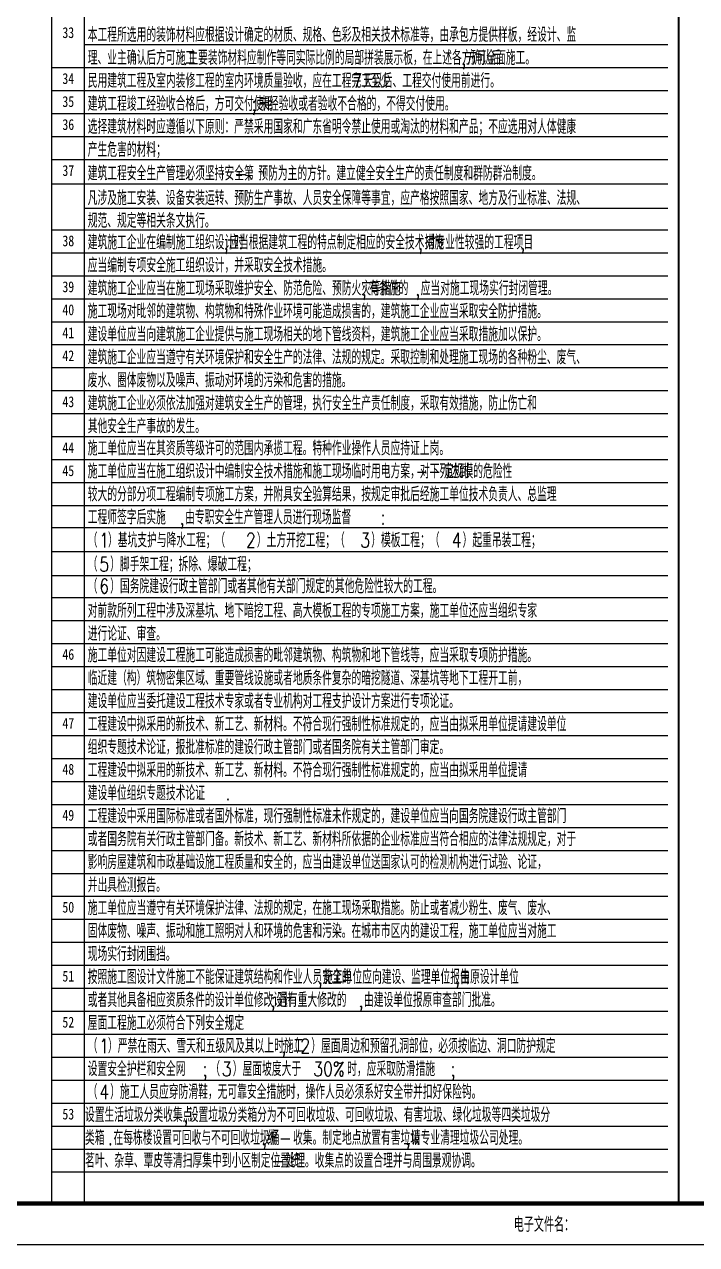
# Model space of a CAD drawing. Extents: x -1041549 to 749950, y -354245 to 17554.
# Drawn here: x -324195 to -307818, y -225434 to -195708 of the extents above; entities that cross this region are included whole.
import ezdxf

# ---------------------------------------------------------------- set-up
doc = ezdxf.new("R2010")
doc.units = 0
doc.header["$LTSCALE"] = 1000
doc.header["$MEASUREMENT"] = 0
doc.linetypes.add('CONTINOUS', pattern=[0])
for name, color, linetype in [('14', 1, 'Continuous'), ('PUB_TEXT', 7, 'Continuous'), ('PUB_TITLE', 4, 'Continuous'), ('text', 7, 'Continuous'), ('辅助线', 8, 'CONTINOUS')]:
    doc.layers.add(name, color=color, linetype=linetype)
doc.styles.add('-黑体', font='simhei.ttf', dxfattribs={"width": 0.8})
doc.styles.add('hztxt', font='romand_pkpm', dxfattribs={"bigfont": 'gbcbig'})

# ---------------------------------------------------------------- blocks, each defined once
blk = doc.blocks.new('$titleblk$00000212')
at = {"layer": '14', "style": 'hztxt', "width": 0.85}
for s, p in [('电子文件名：', (-198.31, 0.78)), ('图纸版权属设计单位所有，未经许可，外人及外单位不得翻印复制作为其他工程之用。', (-124.17, 1.07))]:
    blk.add_text(s, height=3.6, rotation=359.9997, dxfattribs=at).set_placement(p)
blk = doc.blocks.new('A$Ce58e362c')
at = {"layer": 'PUB_TITLE', "xscale": 150, "yscale": 150, "zscale": 150}
blk.add_blockref('$titleblk$00000212', (29680, -76), dxfattribs=at)

msp = doc.modelspace()

# ---------------------------------------------------------------- linework, layer by layer
for points in [[(-375540.3, -225434.3), (-291440.3, -225434.3), (-291440.3, -166034.3), (-375540.3, -166034.3)], [(-292440.3, -167034.3), (-373040.3, -167034.3), (-373040.3, -224434.3), (-292440.3, -224434.3)]]:
    msp.add_lwpolyline(points, close=True)
at = {"layer": 'PUB_TITLE'}
msp.add_lwpolyline([(-375540.3, -225434.3), (-291440.3, -225434.3), (-291440.3, -166034.3), (-375540.3, -166034.3)], close=True, dxfattribs=at)
msp.add_lwpolyline([(-375540.3, -225434.3), (-291440.3, -225434.3), (-291440.3, -166034.3), (-375540.3, -166034.3)], close=True, dxfattribs=at)
at = {"layer": 'PUB_TITLE', "const_width": 100}
msp.add_lwpolyline([(-373040.3, -224434.3), (-292440.3, -224434.3), (-292440.3, -167034.3), (-373040.3, -167034.3)], close=True, dxfattribs=at)
msp.add_lwpolyline([(-373040.3, -224434.3), (-292440.3, -224434.3), (-292440.3, -167034.3), (-373040.3, -167034.3)], close=True, dxfattribs=at)
at = {"layer": '辅助线'}
for p, q in [((-323529.6, -224434.3), (-323529.6, -168210.7)), ((-322729.6, -224434.3), (-322729.6, -168194.3)), ((-308515.3, -196205), (-322729.6, -196205)), ((-308515.3, -196765), (-323529.6, -196765)), ((-308515.3, -197325), (-323529.6, -197325)), ((-308515.3, -197885), (-323529.6, -197885)), ((-308515.3, -198445), (-323529.6, -198445)), ((-308515.3, -199005), (-323529.6, -199005)), ((-308515.3, -199597.9), (-323529.6, -199597.9)), ((-308515.3, -200190.7), (-322729.6, -200190.7)), ((-308515.3, -200717.9), (-323529.6, -200717.9)), ((-308515.3, -201277.9), (-323529.6, -201277.9)), ((-308515.3, -201837.9), (-323529.6, -201837.9)), ((-308515.3, -202397.9), (-323529.6, -202397.9)), ((-308515.3, -202957.9), (-323529.6, -202957.9)), ((-308515.3, -203517.9), (-323529.6, -203517.9)), ((-308515.3, -204077.9), (-323529.6, -204077.9)), ((-308515.3, -204637.9), (-323529.6, -204637.9)), ((-308515.3, -205197.9), (-323529.6, -205197.9)), ((-308515.3, -205757.9), (-323529.6, -205757.9)), ((-308515.3, -206317.9), (-323529.6, -206317.9)), ((-308515.3, -206877.9), (-323529.6, -206877.9)), ((-308515.3, -207437.9), (-323529.6, -207437.9)), ((-308515.3, -207971.4), (-323529.6, -207971.4)), ((-308515.3, -208557.9), (-323529.6, -208557.9)), ((-308515.3, -209144.4), (-323529.6, -209144.4)), ((-308515.3, -209677.9), (-323529.6, -209677.9)), ((-308515.3, -210237.9), (-323529.6, -210237.9)), ((-308515.3, -210797.9), (-323529.6, -210797.9)), ((-308515.3, -211357.9), (-323529.6, -211357.9)), ((-308515.3, -211917.9), (-323529.6, -211917.9)), ((-308515.3, -212477.9), (-323529.6, -212477.9)), ((-308515.3, -213037.9), (-323529.6, -213037.9)), ((-308515.3, -213597.9), (-323529.6, -213597.9)), ((-308515.3, -214157.9), (-323529.6, -214157.9)), ((-308515.3, -214717.9), (-323529.6, -214717.9)), ((-308515.3, -215277.9), (-323529.6, -215277.9)), ((-308515.3, -215837.9), (-323529.6, -215837.9)), ((-308515.3, -216397.9), (-323529.6, -216397.9)), ((-308515.3, -216957.9), (-323529.6, -216957.9)), ((-308515.3, -217517.9), (-323529.6, -217517.9)), ((-308515.3, -218077.9), (-323529.6, -218077.9)), ((-308515.3, -218637.9), (-323529.6, -218637.9)), ((-308515.3, -219197.9), (-323529.6, -219197.9)), ((-308515.3, -219757.9), (-323529.6, -219757.9)), ((-308515.3, -220317.9), (-323529.6, -220317.9)), ((-308515.3, -220877.9), (-323529.6, -220877.9)), ((-308515.3, -221437.9), (-323529.6, -221437.9)), ((-308515.3, -221997.9), (-323529.6, -221997.9)), ((-308515.3, -222557.9), (-323529.6, -222557.9)), ((-308515.3, -223117.9), (-323529.6, -223117.9)), ((-308515.3, -223672.2), (-323529.6, -223672.2))]:
    msp.add_line(p, q, dxfattribs=at)
at = {"layer": '辅助线', "const_width": 50}
msp.add_lwpolyline([(-308254.6, -168194.3), (-308254.6, -224434.3)], dxfattribs=at)

# ---------------------------------------------------------------- block references
at = {"xscale": 0.6666666666666666, "yscale": 0.6666666666666666, "zscale": 0.6666666666666666}
msp.add_blockref('A$Ce58e362c', (-312226.9, -225151.3), dxfattribs=at)

# ---------------------------------------------------------------- texts
at = {"layer": 'PUB_TEXT', "style": 'hztxt', "width": 0.8}
for s, p in [('本工程所选用的装饰材料应根据设计确定的材质、规格、色彩及相关技术标准等，由承包方提供样板，经设计、监', (-322652.1, -196134.5)), ('理、业主确认后方可施工', (-322652.1, -196694.5)), ('主要装饰材料应制作等同实际比例的局部拼装展示板，在上述各方确认后', (-320201.7, -196694.5)), ('方可全面施工。', (-313417.9, -196694.5)), ('.', (-320335.1, -196694.5)), (',', (-313551.2, -196694.5)), ('民用建筑工程及室内装修工程的室内环境质量验收，应在工程完工至少', (-322652.1, -197254.5)), ('7', (-316207.3, -197254.5)), ('天以后、工程交付使用前进行。', (-315940.6, -197254.5)), ('建筑工程竣工经验收合格后，方可交付使用', (-322652.1, -197814.5)), (';', (-318661.5, -197814.5)), ('未经验收或者验收不合格的，不得交付使用。', (-318474.9, -197814.5)), ('选择建筑材料时应遵循以下原则：严禁采用国家和广东省明令禁止使用或淘汰的材料和产品；不应选用对人体健康', (-322652.1, -198374.5)), ('产生危害的材料；', (-322652.1, -198934.5)), ('建筑工程安全生产管理必须坚持安全第', (-322652.1, -199510.9)), ('、预防为主的方针。建立健全安全生产的责任制度和群防群治制度。', (-318735.1, -199510.9)), ('-', (-319081.7, -199510.9)), ('凡涉及施工安装、设备安装运转、预防生产事故、人员安全保障等事宜，应产格按照国家、地方及行业标准、法规、', (-322652.1, -200111.9)), ('规范、规定等相关条文执行。', (-322652.1, -200663.8)), ('建筑施工企业在编制施工组织设计时', (-322652.1, -201190.9)), ('应当根据建筑工程的特点制定相应的安全技术措施', (-319206.3, -201190.9)), ('对专业性较强的工程项目', (-314418.9, -201190.9)), (',', (-319339.6, -201190.9)), (';', (-314605.6, -201190.9)), (',', (-312118.6, -201190.9)), ('应当编制专项安全施工组织设计，并采取安全技术措施。', (-322652.1, -201750.9)), ('建筑施工企业应当在施工现场采取维护安全、防范危险、预防火灾等措施', (-322652.1, -202310.9)), (';', (-315979.8, -202310.9)), ('有条件的', (-315793.2, -202310.9)), ('应当对施工现场实行封闭管理。', (-314539.8, -202310.9)), (',', (-314673.2, -202310.9)), ('施工现场对毗邻的建筑物、构筑物和特殊作业环境可能造成损害的，建筑施工企业应当采取安全防护措施。', (-322652.1, -202870.9)), ('建设单位应当向建筑施工企业提供与施工现场相关的地下管线资料，建筑施工企业应当采取措施加以保护。', (-322652.1, -203430.9)), ('建筑施工企业应当遵守有关环境保护和安全生产的法律、法规的规定。采取控制和处理施工现场的各种粉尘、废气、', (-322652.1, -203990.9)), ('废水、圈体废物以及噪声、振动对环境的污染和危害的措施。', (-322652.1, -204550.9)), ('建筑施工企业必须依法加强对建筑安全生产的管理，执行安全生产责任制度，采取有效措施，防止伤亡和', (-322652.1, -205110.9)), ('其他安全生产事故的发生。', (-322652.1, -205670.9)), ('施工单位应当在其资质等级许可的范围内承揽工程。特种作业操作人员应持证上岗。', (-322652.1, -206208.1)), ('施工单位应当在施工组织设计中编制安全技术措施和施工现场临时用电方案，对下列达到', (-322652.1, -206768.1)), ('定规模的危险性', (-313973.8, -206768.1)), ('--', (-314667.2, -206768.1)), ('较大的分部分项工程编制专项施工方案，并附具安全验算结果，按规定审批后经施工单位技术负责人、总监理', (-322652.1, -207328.1)), ('工程师签字后实施', (-322652.1, -207888.1)), ('由专职安全生产管理人员进行现场监督', (-320278.8, -207888.1)), (':', (-315518.8, -207888.1)), ('（', (-322652.1, -208448.1)), ('）基坑支护与降水工程；（', (-322158.8, -208448.1)), (',', (-320412.1, -207888.1)), ('）土方开挖工程；（', (-318532.1, -208448.1)), ('）模板工程；（', (-315745.4, -208448.1)), ('）起重吊装工程；', (-313518.8, -208448.1)), ('1', (-322372.1, -208448.1)), ('2', (-318798.8, -208448.1)), ('3', (-316012.1, -208448.1)), ('4', (-313785.4, -208448.1)), ('（', (-322652.1, -209034.6)), ('）脚手架工程；拆除、爆破工程；', (-322105.4, -209034.6)), ('5', (-322372.1, -209034.6)), ('（', (-322652.1, -209568.1)), ('6', (-322372.1, -209568.1)), ('）国务院建设行政主管部门或者其他有关部门规定的其他危险性较大的工程。', (-322105.4, -209568.1)), ('对前款所列工程中涉及深基坑、地下暗挖工程、高大模板工程的专项施工方案，施工单位还应当组织专家', (-322652.1, -210165.2)), ('进行论证、审查。', (-322652.1, -210725.2)), ('施工单位对因建设工程施工可能造成损害的毗邻建筑物、构筑物和地下管线等，应当采取专项防护措施。', (-322652.1, -211248.1)), ('临近建（构）筑物密集区域、重要管线设施或者地质条件复杂的暗挖隧道、深基坑等地下工程开工前，', (-322652.1, -211808.1)), ('建设单位应当委托建设工程技术专家或者专业机构对工程支护设计方案进行专项论证。', (-322652.1, -212368.1)), ('工程建设中拟采用的新技术、新工艺、新材料。不符合现行强制性标准规定的，应当由拟采用单位提请建设单位', (-322652.1, -212928.1)), ('组织专题技术论证，报批准标准的建设行政主管部门或者国务院有关主管部门审定。', (-322652.1, -213488.1)), ('工程建设中拟采用的新技术、新工艺、新材料。不符合现行强制性标准规定的，应当由拟采用单位提请', (-322652.1, -214048.1)), ('建设单位组织专题技术论证', (-322652.1, -214608.1)), ('.', (-319292.1, -214608.1)), ('工程建设中采用国际标准或者国外标准，现行强制性标准未作规定的，建设单位应当向国务院建设行政主管部门', (-322652.1, -215168.1)), ('或者国务院有关行政主管部门备。新技术、新工艺、新材料所依据的企业标准应当符合相应的法律法规规定，对于', (-322652.1, -215728.1)), ('影响房屋建筑和市政基础设施工程质量和安全的，应当由建设单位送国家认可的检测机构进行试验、论证，', (-322652.1, -216288.1)), ('并出具检测报告。', (-322652.1, -216848.1)), ('施工单位应当遵守有关环境保护法律、法规的规定，在施工现场采取措施。防止或者减少粉生、废气、废水、', (-322652.1, -217408.1)), ('固体废物、噪声、振动和施工照明对人和环境的危害和污染。在城市市区内的建设工程，施工单位应当对施工', (-322652.1, -217968.1)), ('现场实行封闭围挡。', (-322652.1, -218528.1)), ('按照施工图设计文件施工不能保证建筑结构和作业人员安全的', (-322652.1, -219088.1)), ('施工单位应向建设、监理单位报告', (-316915.6, -219088.1)), ('由原设计单位', (-313574.5, -219088.1)), (',', (-317049, -219088.1)), (',', (-313707.9, -219088.1)), ('或者其他具备相应资质条件的设计单位修改设计', (-322652.1, -219648.1)), ('遇有重大修改的', (-318014.8, -219648.1)), ('由建设单位报原审查部门批准。', (-315921.5, -219648.1)), (';', (-318201.5, -219648.1)), (',', (-316054.8, -219648.1)), ('屋面工程施工必须符合下列安全规定', (-322652.1, -220208.1)), (':', (-319217.7, -220208.1)), ('（', (-322652.1, -220768.1)), ('1', (-322372.1, -220768.1)), ('）严禁在雨天、雪天和五级风及其以上时施工', (-322158.8, -220768.1)), (';', (-317939.6, -220768.1)), ('（', (-317752.9, -220768.1)), ('2', (-317472.9, -220768.1)), ('）屋面周边和预留孔洞部位，必须按临边、洞口防护规定', (-317206.2, -220768.1)), ('设置安全护栏和安全网', (-322652.1, -221328.1)), (';', (-319852.1, -221328.1)), ('（', (-319665.4, -221328.1)), ('3', (-319385.4, -221328.1)), ('）屋面坡度大于', (-319118.8, -221328.1)), ('30%', (-317158.8, -221328.1)), ('时，应采取防滑措施', (-316332.1, -221328.1)), (';', (-313812.1, -221328.1)), ('（', (-322652.1, -221888.1)), ('4', (-322372.1, -221888.1)), ('）施工人员应穿防滑鞋，无可靠安全措施时，操作人员必须系好安全带并扣好保险钩。', (-322105.4, -221888.1)), ('设置生活垃圾分类收集点', (-322718.6, -222448.1)), ('设置垃圾分类箱分为不可回收垃圾、可回收垃圾、有害垃圾、绿化垃圾等四类垃圾分', (-320191.6, -222448.1)), ('类箱', (-322718.6, -223008.1)), ('在每栋楼设置可回收与不可回收垃圾桶', (-322025.2, -223008.1)), (',', (-320324.9, -222448.1)), ('统', (-318275.5, -223008.1)), ('收集。制定地点放置有害垃圾', (-317648.9, -223008.1)), ('请专业清理垃圾公司处理。', (-314778.8, -223008.1)), ('-', (-317995.5, -223008.1)), ('茗叶、杂草、覃皮等清扫厚集中到小区制定位置统', (-322718.6, -223562.5)), ('.', (-322158.6, -223008.1)), (',', (-318408.9, -223008.1)), ('处理。收集点的设置合理并与周围景观协调。', (-317835.5, -223562.5)), (',', (-314912.2, -223008.1)), ('-', (-318182.1, -223562.5))]:
    msp.add_text(s, height=350, dxfattribs=at).set_placement(p)
at = {"layer": 'text', "style": '-黑体', "width": 0.8}
for s, p in [('33', (-323269.6, -196039.2)), ('34', (-323269.6, -197159.2)), ('35', (-323269.6, -197719.2)), ('36', (-323269.6, -198279.2)), ('37', (-323269.6, -199399.2)), ('38', (-323269.6, -201112)), ('39', (-323269.6, -202232)), ('40', (-323269.6, -202792)), ('41', (-323269.6, -203352)), ('42', (-323269.6, -203912)), ('43', (-323269.6, -205032)), ('44', (-323269.6, -206152)), ('45', (-323269.6, -206712)), ('46', (-323269.6, -211186.4)), ('47', (-323269.6, -212866.4)), ('48', (-323269.6, -213986.4)), ('49', (-323269.6, -215106.4)), ('50', (-323269.6, -217346.4)), ('51', (-323269.6, -219026.4)), ('52', (-323269.6, -220146.4)), ('53', (-323269.6, -222386.4))]:
    msp.add_text(s, height=263.98, dxfattribs=at).set_placement(p)

doc.saveas('drawing.dxf')
